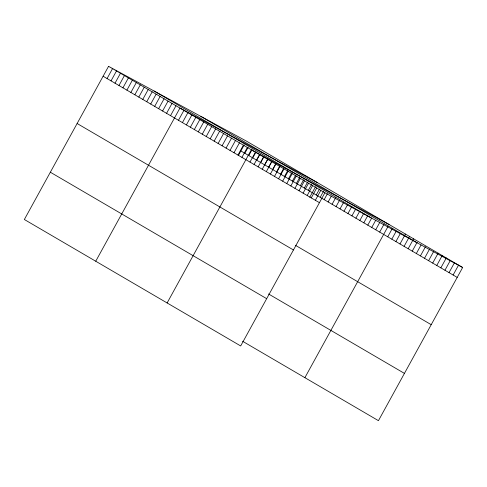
<?xml version="1.0" encoding="UTF-8"?>
<svg xmlns="http://www.w3.org/2000/svg" width="487" height="487" viewBox="0 0 487 487"><rect width="100%" height="100%" fill="white"/><g stroke="black" fill="none" stroke-linecap="round" stroke-linejoin="round"><path stroke-width="0.73" d="M108.558 66.329L24.35 219.503L240.681 345.953L324.89 192.779L108.558 66.329L246.319 141.047L462.65 267.497L378.442 420.671L242.569 341.253M107.079 78.553L112.521 68.643M111.042 80.872L116.49 70.962M115.011 83.186L120.453 73.281M118.974 85.505L124.422 75.601M122.943 87.824L128.385 77.92M126.906 90.144L132.354 80.233M130.875 92.463L136.323 82.553M134.838 94.776L140.286 84.872M138.807 97.096L144.255 87.191M142.77 99.415L148.218 89.511M146.739 101.734L152.188 91.83M150.702 104.054L156.15 94.143M154.671 106.373L160.12 96.463M158.634 108.686L164.082 98.782M162.603 111.006L168.052 101.101M166.566 113.325L172.014 103.421M170.535 115.644L175.984 105.74M95.738 261.227L179.947 108.053L317.713 182.777M178.467 120.283L183.916 110.372M182.43 122.596L187.879 112.692M186.399 124.915L191.848 115.011M190.362 127.235L195.811 117.33M194.331 129.554L199.78 119.644M198.294 131.874L203.743 121.963M202.263 134.187L207.712 124.282M206.226 136.506L211.675 126.602M210.195 138.825L215.644 128.921M214.158 141.145L219.607 131.24M218.127 143.464L223.576 133.554M222.09 145.783L227.539 135.873M226.059 148.097L231.508 138.192M230.022 150.416L235.471 140.512M233.991 152.735L239.44 142.831M237.954 155.055L243.403 145.15M238.35 155.554L244.145 145.01M241.923 157.374L247.372 147.464M244.839 153.271L248.108 147.33M167.126 302.957L251.335 149.783L389.101 224.507M248.808 155.59L252.077 149.649M249.977 162.08L255.419 152.175M252.771 157.91L256.04 151.968M254.062 164.466L259.51 154.562M256.74 160.229L259.644 154.945M258.147 166.858L263.595 156.948M260.703 162.548L263.972 156.601M262.231 169.245L267.68 159.34M264.672 164.862L267.941 158.92M268.635 167.181L271.904 161.24M266.322 171.631L271.764 161.727M272.604 169.5L275.873 163.559M270.407 174.023L275.855 164.113M276.567 171.82L279.836 165.872M274.491 176.41L279.94 166.505M280.536 174.139L283.805 168.192M278.576 178.796L284.024 168.892M284.499 176.458L287.768 170.511M282.667 181.188L288.109 171.278M288.468 178.772L291.737 172.83M286.752 183.575L292.2 173.67M292.431 181.091L295.7 175.15M290.836 185.967L296.285 176.057M296.4 183.41L299.669 177.469M294.921 188.353L300.369 178.449M300.363 185.73L303.632 179.782M299.012 190.74L304.454 180.835M304.332 188.049L307.601 182.101M303.097 193.132L308.545 183.222M308.295 190.362L311.564 184.421M307.181 195.518L312.63 185.614M309.738 197.278L315.533 186.74M311.266 197.905L316.714 188M316.227 195.001L319.496 189.059M315.357 200.297L320.799 190.387M320.196 197.32L323.465 191.379M324.159 199.64L327.428 193.692M328.128 201.959L331.397 196.011M332.091 204.272L335.726 197.673M336.06 206.591L339.329 200.65M340.023 208.911L343.658 202.306M343.992 211.23L347.621 204.625M347.955 213.55L351.59 206.945M351.924 215.869L355.553 209.264M355.887 218.182L359.522 211.577M359.856 220.501L363.85 213.239M363.819 222.821L367.813 215.558M367.788 225.14L371.782 217.872M371.751 227.459L375.751 220.191M375.721 229.773L379.714 222.51M379.683 232.092L384.042 224.166M304.892 377.681L388.011 226.485M387.737 236.804L392.096 228.878M391.822 239.19L396.181 231.264M395.913 241.576L400.265 233.65M399.997 243.969L405.446 234.058M404.082 246.355L409.53 236.451M408.167 248.741L413.615 238.837M412.258 251.134L416.975 242.544M416.342 253.52L421.06 244.937M420.427 255.906L425.51 246.666M424.512 258.299L429.595 249.052M428.603 260.685L433.686 251.438M432.687 263.077L438.136 253.167M436.772 265.464L442.22 255.559M440.857 267.85L446.305 257.946M444.948 270.242L450.39 260.332M449.032 272.629L454.481 262.724M453.117 275.015L458.565 265.111M324.89 192.779L462.65 267.497M200.857 116.393L417.189 242.843M154.02 90.984L370.351 217.433M240.876 150.952L457.202 277.407M103.11 76.234L319.442 202.683M295.335 245.259L431.214 324.683M77.123 123.509L293.448 249.965M268.556 293.971L404.435 373.395M50.344 172.221L266.669 298.671"/></g></svg>
